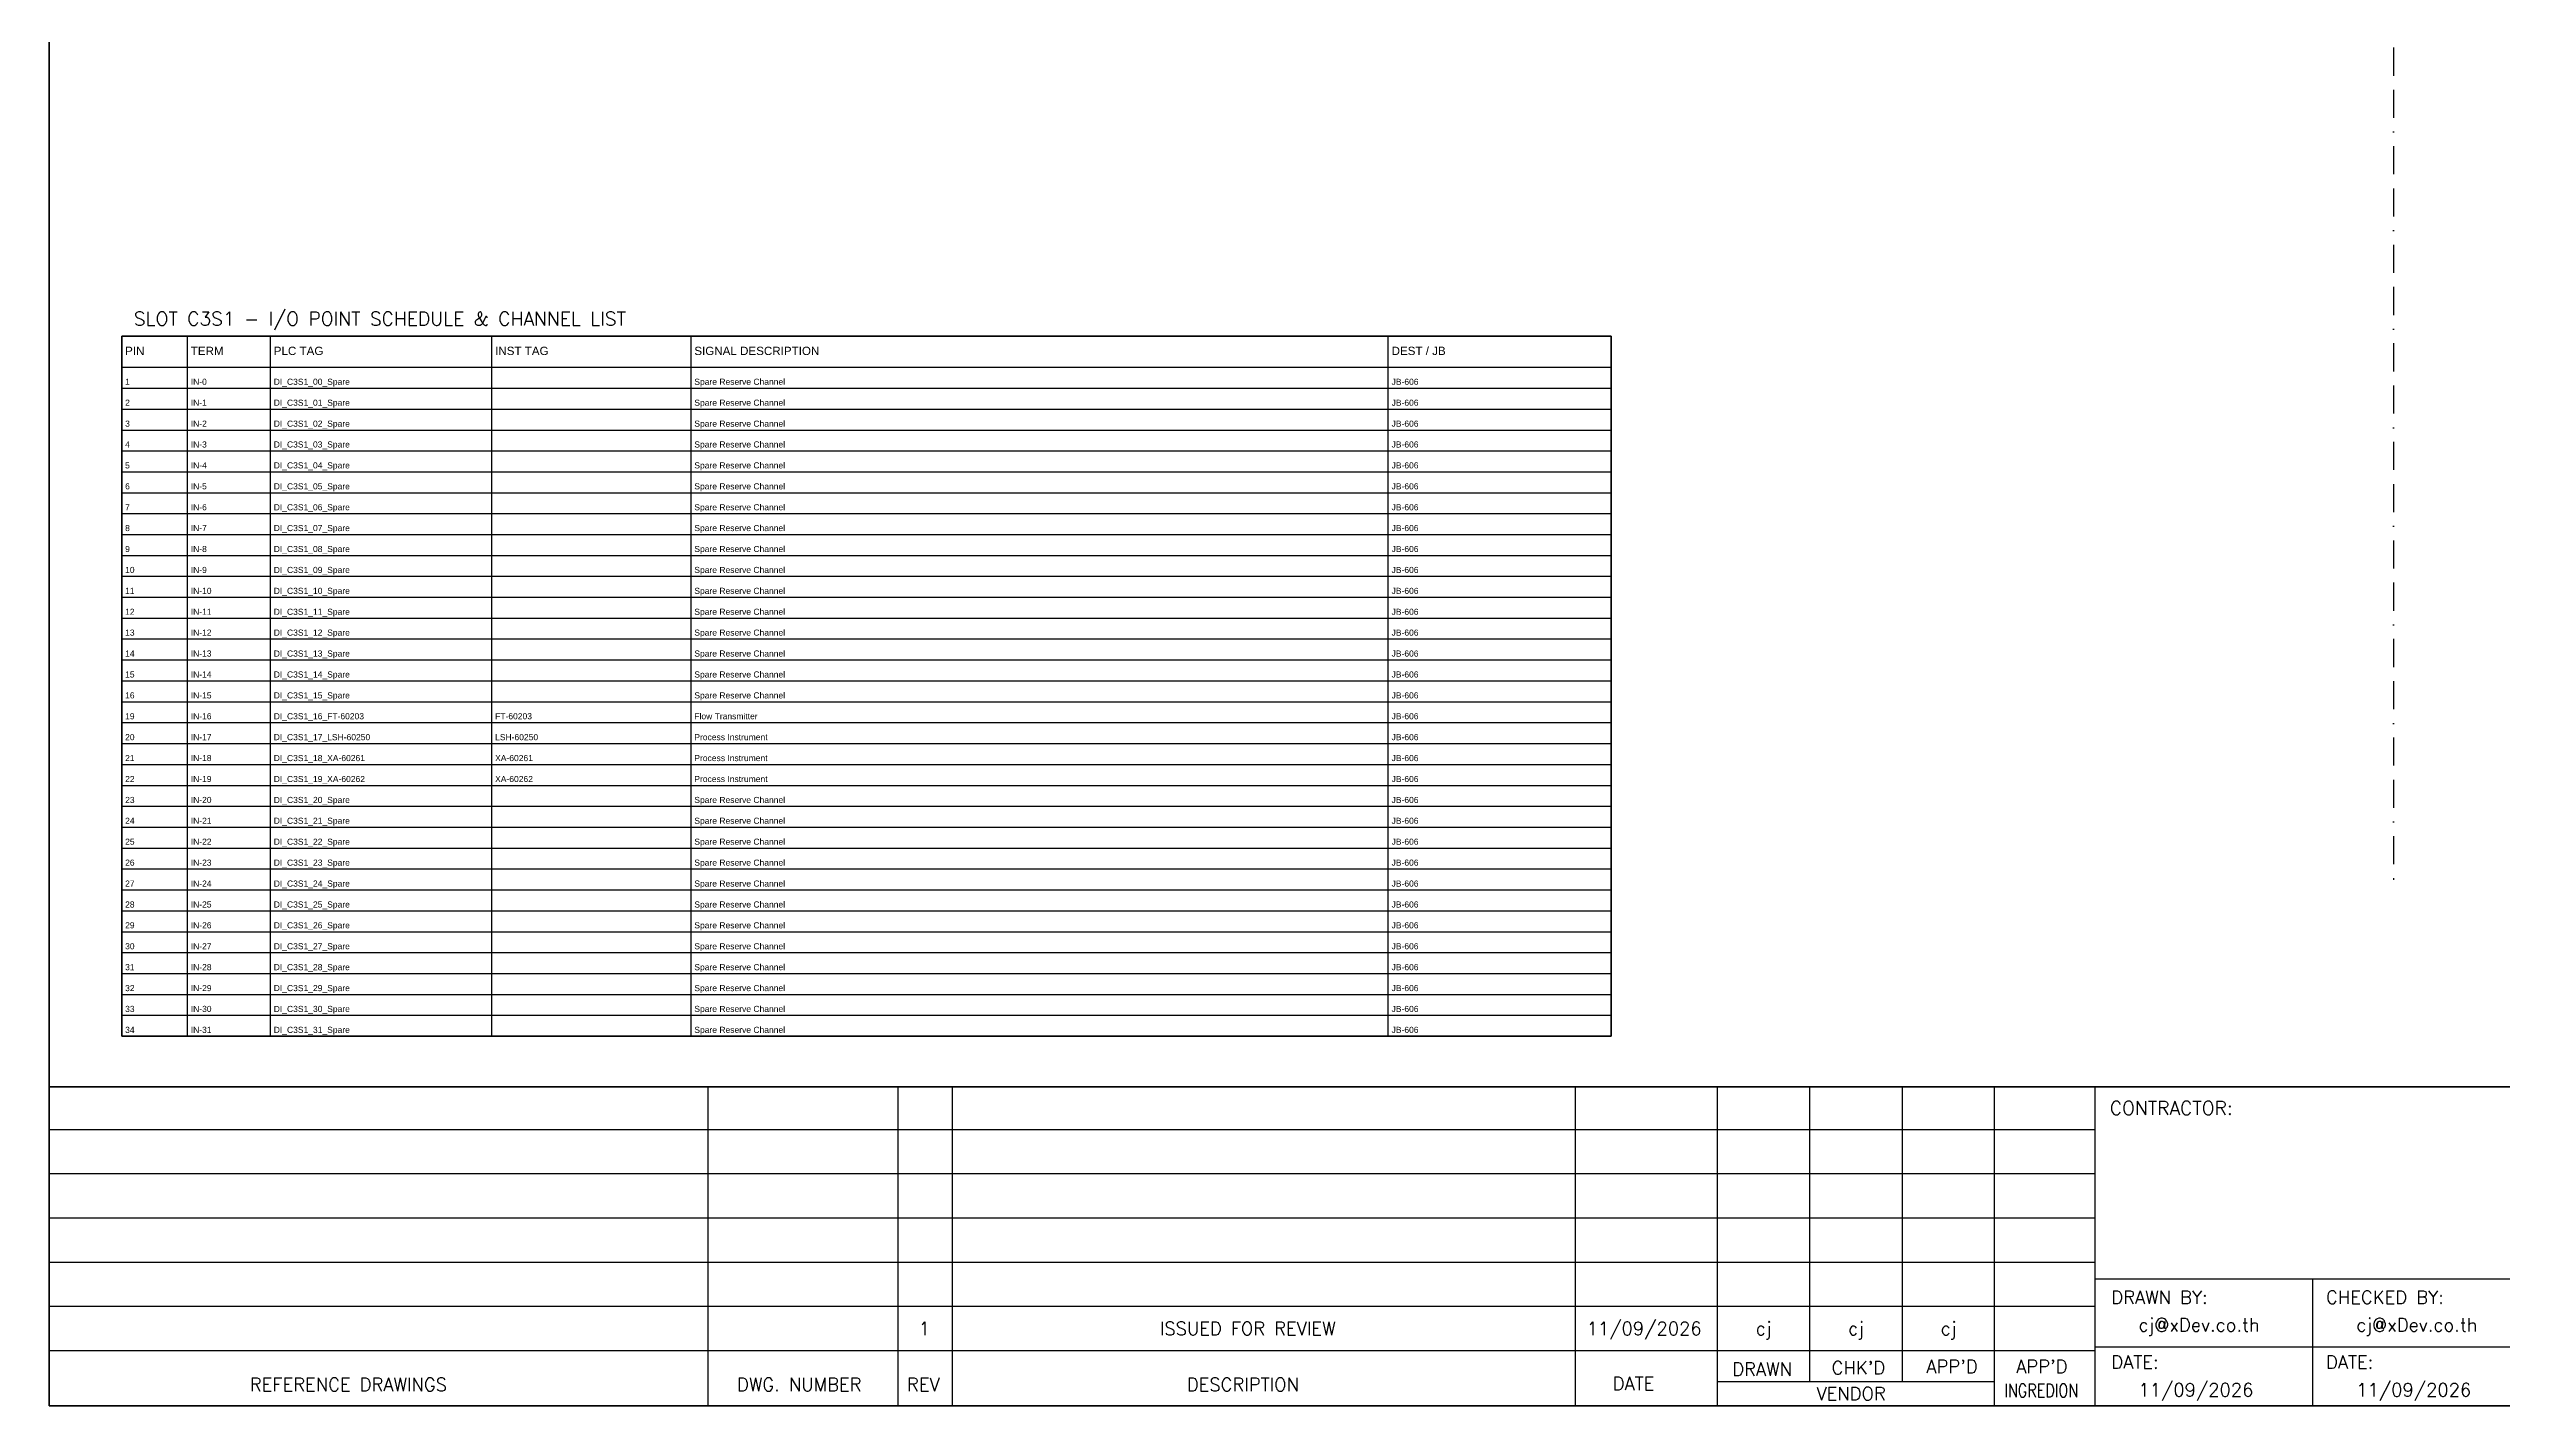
# Model space of a CAD drawing. Header units: millimetres. Extents: x 0 to 3893, y 0 to 2820.
# Drawn here: x 0 to 2217, y 0 to 1225 of the extents above; entities that cross this region are included whole.
import ezdxf
from ezdxf.enums import TextEntityAlignment as Align

# ---------------------------------------------------------------- set-up
doc = ezdxf.new("R2010")
doc.units = ezdxf.units.MM
doc.linetypes.add('BORDERX2', pattern=[88.9, 25.4, -12.7, 25.4, -12.7, 0, -12.7])
for name, color, linetype in [('GT_1', 9, 'Continuous'), ('HELPPOINT', 7, 'Continuous'), ('MEMBER', 7, 'Continuous'), ('x01001-FrameArea', 2, 'BORDERX2')]:
    doc.layers.add(name, color=color, linetype=linetype)
doc.styles.add('ROMANS', font='romans.shx', dxfattribs={"width": 0.85, "height": 25})
doc.styles.get("Standard").update_dxf_attribs({"font": 'arial.ttf'})

msp = doc.modelspace()

# ---------------------------------------------------------------- linework, layer by layer
at = {"color": 7}
for p, q in [((125, 333.8), (125, 965.9)), ((200, 333.8), (200, 965.9)), ((400, 333.8), (400, 965.9)), ((580, 333.8), (580, 965.9)), ((1210, 333.8), (1210, 965.9)), ((65.7, 937.9), (1411.5, 937.9))]:
    msp.add_line(p, q, dxfattribs=at)
at = {"color": 8}
for p, q in [((65.7, 919), (1411.5, 919)), ((65.7, 900.1), (1411.5, 900.1)), ((65.7, 881.2), (1411.5, 881.2)), ((65.7, 862.4), (1411.5, 862.4)), ((65.7, 843.5), (1411.5, 843.5)), ((65.7, 824.6), (1411.5, 824.6)), ((65.7, 805.7), (1411.5, 805.7)), ((65.7, 786.9), (1411.5, 786.9)), ((65.7, 768), (1411.5, 768)), ((65.7, 749.1), (1411.5, 749.1)), ((65.7, 730.2), (1411.5, 730.2)), ((65.7, 711.3), (1411.5, 711.3)), ((65.7, 692.5), (1411.5, 692.5)), ((65.7, 673.6), (1411.5, 673.6)), ((65.7, 654.7), (1411.5, 654.7)), ((65.7, 635.8), (1411.5, 635.8)), ((65.7, 617), (1411.5, 617)), ((65.7, 598.1), (1411.5, 598.1)), ((65.7, 579.2), (1411.5, 579.2)), ((65.7, 560.3), (1411.5, 560.3)), ((65.7, 541.4), (1411.5, 541.4)), ((65.7, 522.6), (1411.5, 522.6)), ((65.7, 503.7), (1411.5, 503.7)), ((65.7, 484.8), (1411.5, 484.8)), ((65.7, 465.9), (1411.5, 465.9)), ((65.7, 447), (1411.5, 447)), ((65.7, 428.2), (1411.5, 428.2)), ((65.7, 409.3), (1411.5, 409.3)), ((65.7, 390.4), (1411.5, 390.4)), ((65.7, 371.5), (1411.5, 371.5)), ((65.7, 352.7), (1411.5, 352.7))]:
    msp.add_line(p, q, dxfattribs=at)
msp.add_lwpolyline([(65.7, 965.9), (1411.5, 965.9), (1411.5, 333.8), (65.7, 333.8)], close=True)
at = {"color": 7}
msp.add_lwpolyline([(65.7, 333.8), (1411.5, 333.8), (1411.5, 965.9), (65.7, 965.9), (65.7, 333.8)], dxfattribs=at)
at = {"layer": 'GT_1', "color": 4}
for p, q in [((595.4, 0), (595.4, 288.1)), ((767.3, 0), (767.3, 288.1)), ((816.4, 0), (816.4, 288.1)), ((1379.1, 0), (1379.1, 288.1)), ((1507.4, 0), (1507.4, 288.1)), ((1591, 21.8), (1591, 288.1)), ((1674.5, 21.8), (1674.5, 288.2)), ((1757.8, 0), (1757.8, 288.1)), ((1848.8, 0), (1848.8, 288.1)), ((1848.8, 249.3), (0, 249.3)), ((1848.8, 209.5), (0, 209.5)), ((1848.8, 169.6), (0, 169.6)), ((1848.8, 129.6), (0, 129.6)), ((2635.8, 114.3), (1848.8, 114.3)), ((2045.5, 0), (2045.5, 114.3)), ((1848.8, 89.7), (0, 89.7)), ((1848.7, 49.8), (0, 49.8)), ((2635.8, 52.9), (1848.8, 52.9)), ((1757.8, 21.8), (1507.4, 21.8))]:
    msp.add_line(p, q, dxfattribs=at)
at = {"layer": 'HELPPOINT', "color": 4, "lineweight": 35}
for p, q in [((0, 0), (0, 2704.2)), ((0, 0), (0, 2704.2)), ((3893.3, 0), (0, 0)), ((3893.3, 0), (0, 0))]:
    msp.add_line(p, q, dxfattribs=at)
at = {"layer": 'MEMBER', "color": 4, "lineweight": 35}
msp.add_line((0, 288.1), (3893.3, 288.1), dxfattribs=at)
msp.add_line((0, 288.1), (3893.3, 288.1), dxfattribs=at)
at = {"layer": 'x01001-FrameArea'}
msp.add_line((2118.2, 2561.5), (2118.2, 475), dxfattribs=at)

# ---------------------------------------------------------------- texts
at = {"color": 3}
for s, p in [('PIN', (68.7, 948.9)), ('TERM', (128, 948.9)), ('PLC TAG', (203, 948.9)), ('INST TAG', (403, 948.9)), ('SIGNAL DESCRIPTION', (583, 948.9)), ('DEST / JB', (1213, 948.9))]:
    msp.add_text(s, height=7.5, dxfattribs=at).set_placement(p)
at = {"color": 7}
for s, p in [('1', (68.7, 922)), ('IN-0', (128, 922)), ('DI_C3S1_00_Spare', (203, 922)), ('Spare Reserve Channel', (583, 922)), ('JB-606', (1213, 922)), ('3', (68.7, 884.2)), ('2', (68.7, 903.1)), ('IN-1', (128, 903.1)), ('IN-2', (128, 884.2)), ('DI_C3S1_01_Spare', (203, 903.1)), ('DI_C3S1_02_Spare', (203, 884.2)), ('Spare Reserve Channel', (583, 903.1)), ('Spare Reserve Channel', (583, 884.2)), ('JB-606', (1213, 903.1)), ('JB-606', (1213, 884.2)), ('4', (68.7, 865.4)), ('IN-3', (128, 865.4)), ('DI_C3S1_03_Spare', (203, 865.4)), ('Spare Reserve Channel', (583, 865.4)), ('JB-606', (1213, 865.4)), ('5', (68.7, 846.5)), ('IN-4', (128, 846.5)), ('DI_C3S1_04_Spare', (203, 846.5)), ('Spare Reserve Channel', (583, 846.5)), ('JB-606', (1213, 846.5)), ('6', (68.7, 827.6)), ('IN-5', (128, 827.6)), ('DI_C3S1_05_Spare', (203, 827.6)), ('Spare Reserve Channel', (583, 827.6)), ('JB-606', (1213, 827.6)), ('7', (68.7, 808.7)), ('IN-6', (128, 808.7)), ('DI_C3S1_06_Spare', (203, 808.7)), ('Spare Reserve Channel', (583, 808.7)), ('JB-606', (1213, 808.7)), ('8', (68.7, 789.9)), ('9', (68.7, 771)), ('IN-7', (128, 789.9)), ('IN-8', (128, 771)), ('DI_C3S1_07_Spare', (203, 789.9)), ('DI_C3S1_08_Spare', (203, 771)), ('Spare Reserve Channel', (583, 789.9)), ('Spare Reserve Channel', (583, 771)), ('JB-606', (1213, 789.9)), ('JB-606', (1213, 771)), ('10', (68.7, 752.1)), ('IN-9', (128, 752.1)), ('DI_C3S1_09_Spare', (203, 752.1)), ('Spare Reserve Channel', (583, 752.1)), ('JB-606', (1213, 752.1)), ('11', (68.7, 733.2)), ('IN-10', (128, 733.2)), ('DI_C3S1_10_Spare', (203, 733.2)), ('Spare Reserve Channel', (583, 733.2)), ('JB-606', (1213, 733.2)), ('12', (68.7, 714.3)), ('IN-11', (128, 714.3)), ('DI_C3S1_11_Spare', (203, 714.3)), ('Spare Reserve Channel', (583, 714.3)), ('JB-606', (1213, 714.3)), ('13', (68.7, 695.5)), ('IN-12', (128, 695.5)), ('DI_C3S1_12_Spare', (203, 695.5)), ('Spare Reserve Channel', (583, 695.5)), ('JB-606', (1213, 695.5)), ('14', (68.7, 676.6)), ('IN-13', (128, 676.6)), ('DI_C3S1_13_Spare', (203, 676.6)), ('Spare Reserve Channel', (583, 676.6)), ('JB-606', (1213, 676.6)), ('15', (68.7, 657.7)), ('16', (68.7, 638.8)), ('IN-14', (128, 657.7)), ('IN-15', (128, 638.8)), ('DI_C3S1_14_Spare', (203, 657.7)), ('DI_C3S1_15_Spare', (203, 638.8)), ('Spare Reserve Channel', (583, 657.7)), ('Spare Reserve Channel', (583, 638.8)), ('JB-606', (1213, 657.7)), ('JB-606', (1213, 638.8)), ('19', (68.7, 620)), ('IN-16', (128, 620)), ('DI_C3S1_16_FT-60203', (203, 620)), ('FT-60203', (403, 620)), ('Flow Transmitter', (583, 620)), ('JB-606', (1213, 620)), ('20', (68.7, 601.1)), ('IN-17', (128, 601.1)), ('DI_C3S1_17_LSH-60250', (203, 601.1)), ('LSH-60250', (403, 601.1)), ('Process Instrument', (583, 601.1)), ('JB-606', (1213, 601.1)), ('21', (68.7, 582.2)), ('IN-18', (128, 582.2)), ('DI_C3S1_18_XA-60261', (203, 582.2)), ('XA-60261', (403, 582.2)), ('Process Instrument', (583, 582.2)), ('JB-606', (1213, 582.2)), ('22', (68.7, 563.3)), ('IN-19', (128, 563.3)), ('DI_C3S1_19_XA-60262', (203, 563.3)), ('XA-60262', (403, 563.3)), ('Process Instrument', (583, 563.3)), ('JB-606', (1213, 563.3)), ('23', (68.7, 544.4)), ('IN-20', (128, 544.4)), ('DI_C3S1_20_Spare', (203, 544.4)), ('Spare Reserve Channel', (583, 544.4)), ('JB-606', (1213, 544.4)), ('24', (68.7, 525.6)), ('25', (68.7, 506.7)), ('IN-21', (128, 525.6)), ('IN-22', (128, 506.7)), ('DI_C3S1_21_Spare', (203, 525.6)), ('DI_C3S1_22_Spare', (203, 506.7)), ('Spare Reserve Channel', (583, 525.6)), ('Spare Reserve Channel', (583, 506.7)), ('JB-606', (1213, 525.6)), ('JB-606', (1213, 506.7)), ('26', (68.7, 487.8)), ('IN-23', (128, 487.8)), ('DI_C3S1_23_Spare', (203, 487.8)), ('Spare Reserve Channel', (583, 487.8)), ('JB-606', (1213, 487.8)), ('27', (68.7, 468.9)), ('IN-24', (128, 468.9)), ('DI_C3S1_24_Spare', (203, 468.9)), ('Spare Reserve Channel', (583, 468.9)), ('JB-606', (1213, 468.9)), ('28', (68.7, 450)), ('IN-25', (128, 450)), ('DI_C3S1_25_Spare', (203, 450)), ('Spare Reserve Channel', (583, 450)), ('JB-606', (1213, 450)), ('29', (68.7, 431.2)), ('IN-26', (128, 431.2)), ('DI_C3S1_26_Spare', (203, 431.2)), ('Spare Reserve Channel', (583, 431.2)), ('JB-606', (1213, 431.2)), ('30', (68.7, 412.3)), ('IN-27', (128, 412.3)), ('DI_C3S1_27_Spare', (203, 412.3)), ('Spare Reserve Channel', (583, 412.3)), ('Spare Reserve Channel', (583, 393.4)), ('JB-606', (1213, 412.3)), ('31', (68.7, 393.4)), ('32', (68.7, 374.5)), ('IN-28', (128, 393.4)), ('IN-29', (128, 374.5)), ('DI_C3S1_28_Spare', (203, 393.4)), ('DI_C3S1_29_Spare', (203, 374.5)), ('Spare Reserve Channel', (583, 374.5)), ('JB-606', (1213, 393.4)), ('JB-606', (1213, 374.5)), ('33', (68.7, 355.7)), ('IN-30', (128, 355.7)), ('DI_C3S1_30_Spare', (203, 355.7)), ('Spare Reserve Channel', (583, 355.7)), ('JB-606', (1213, 355.7)), ('34', (68.7, 336.8)), ('IN-31', (128, 336.8)), ('DI_C3S1_31_Spare', (203, 336.8)), ('Spare Reserve Channel', (583, 336.8)), ('JB-606', (1213, 336.8))]:
    msp.add_text(s, height=5.5, dxfattribs=at).set_placement(p)
at = {"layer": 'MEMBER', "color": 4, "ltscale": 0.8, "style": 'ROMANS'}
for s, height, p in [('SLOT C3S1 - I/O POINT SCHEDULE & CHANNEL LIST', 12.35, (76.6, 975.5)), ('CONTRACTOR:', 12.35, (1861.9, 262.7)), ('DRAWN BY:', 11.88, (1863.3, 92.1)), ('CHECKED BY:', 11.875, (2057.3, 92.1)), ('cj@xDev.co.th', 11.875, (1887.8, 67.2)), ('cj@xDev.co.th', 11.875, (2084.6, 67.2)), ('DATE:', 11.88, (1863.3, 33.6)), ('DATE:', 11.88, (2057.3, 33.6)), ('REFERENCE DRAWINGS', 11.875, (181.4, 13.4)), ('DWG. NUMBER', 11.875, (621.6, 13.4)), ('REV', 11.88, (775.1, 13.4)), ('DESCRIPTION', 11.875, (1028, 13.4)), ('DATE', 11.88, (1412.8, 14.2)), ('DRAWN', 11.88, (1520.8, 27.2)), ("CHK'D", 11.88, (1610.6, 28.5)), ("APP'D", 11.88, (1696.2, 29.6)), ("APP'D", 11.88, (1777.4, 29.6)), ('11/09/2026', 11.88, (1887.8, 8.5)), ('11/09/2026', 11.88, (2084.6, 8.5)), ('VENDOR', 11.88, (1596.9, 5.1))]:
    msp.add_text(s, height=height, dxfattribs=at).set_placement(p)
for s, height, p in [('1', 11.9, (790.9, 69.9)), ('ISSUED FOR REVIEW', 11.875, (1083, 69.9)), ('11/09/2026', 11.88, (1441.2, 69.9)), ('cj', 11.88, (1549.1, 69.9)), ('cj', 11.88, (1632.6, 69.9)), ('cj', 11.88, (1716.2, 69.9))]:
    msp.add_text(s, height=height, dxfattribs=at).set_placement(p, align=Align.MIDDLE_CENTER)
at = {"layer": 'MEMBER', "color": 4, "ltscale": 0.8, "style": 'ROMANS', "width": 0.8}
msp.add_text('INGREDION', height=11.88, dxfattribs=at).set_placement((1766.6, 8))

doc.saveas('drawing.dxf')
